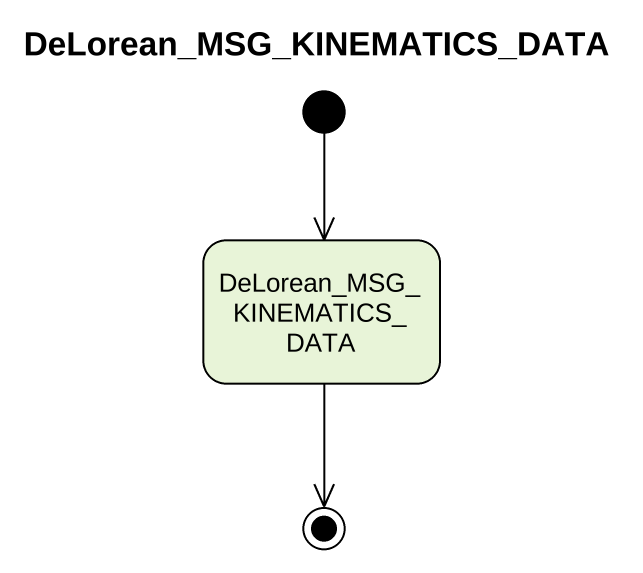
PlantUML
@startuml
title DeLorean_MSG_KINEMATICS_DATA
hide empty description
state DeLorean_MSG_KINEMATICS_DATA
[*] --> DeLorean_MSG_KINEMATICS_DATA
DeLorean_MSG_KINEMATICS_DATA --> [*]
@enduml
